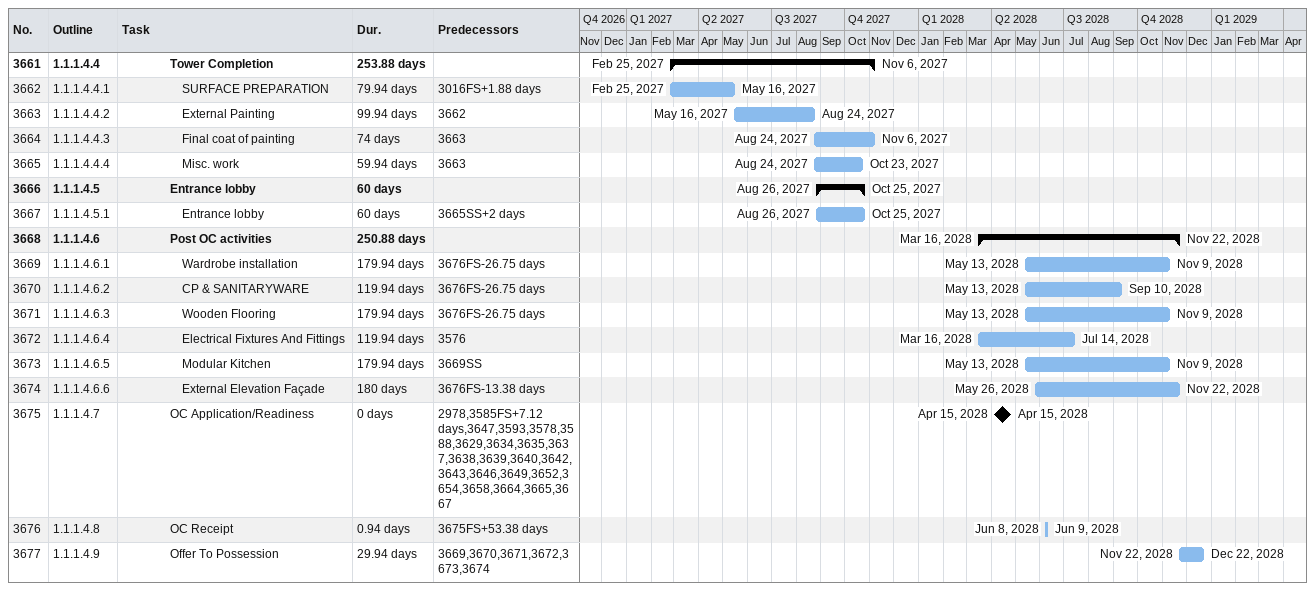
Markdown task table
| ID | WBS | Task | Duration | Start | Finish | Predecessors |
|---|---|---|---|---|---|---|
| 3661 | 1.1.1.4.4 | **Tower Completion** | 253.88d | 2027-02-25 | 2027-11-06 |  |
| 3662 | 1.1.1.4.4.1 | SURFACE PREPARATION | 79.94d | 2027-02-25 | 2027-05-16 | 3016FS+1.88d |
| 3663 | 1.1.1.4.4.2 | External Painting | 99.94d | 2027-05-16 | 2027-08-24 | 3662 |
| 3664 | 1.1.1.4.4.3 | Final coat of painting | 74d | 2027-08-24 | 2027-11-06 | 3663 |
| 3665 | 1.1.1.4.4.4 | Misc. work | 59.94d | 2027-08-24 | 2027-10-23 | 3663 |
| 3666 | 1.1.1.4.5 | **Entrance lobby** | 60d | 2027-08-26 | 2027-10-25 |  |
| 3667 | 1.1.1.4.5.1 | Entrance lobby | 60d | 2027-08-26 | 2027-10-25 | 3665SS+2d |
| 3668 | 1.1.1.4.6 | **Post OC activities** | 250.88d | 2028-03-16 | 2028-11-22 |  |
| 3669 | 1.1.1.4.6.1 | Wardrobe installation | 179.94d | 2028-05-13 | 2028-11-09 | 3676FS-26.75d |
| 3670 | 1.1.1.4.6.2 | CP & SANITARYWARE | 119.94d | 2028-05-13 | 2028-09-10 | 3676FS-26.75d |
| 3671 | 1.1.1.4.6.3 | Wooden Flooring | 179.94d | 2028-05-13 | 2028-11-09 | 3676FS-26.75d |
| 3672 | 1.1.1.4.6.4 | Electrical Fixtures And Fittings | 119.94d | 2028-03-16 | 2028-07-14 | 3576 |
| 3673 | 1.1.1.4.6.5 | Modular Kitchen | 179.94d | 2028-05-13 | 2028-11-09 | 3669SS |
| 3674 | 1.1.1.4.6.6 | External Elevation Façade | 180d | 2028-05-26 | 2028-11-22 | 3676FS-13.38d |
| 3675 | 1.1.1.4.7 | OC Application/Readiness | 0d | 2028-04-15 | 2028-04-15 | 2978, 3585FS+7.12d, 3647, 3593, 3578, 3588, 3629, 3634, 3635, 3637, 3638, 3639, 3640, 3642, 3643, 3646, 3649, 3652, 3654, 3658, 3664, 3665, 3667 |
| 3676 | 1.1.1.4.8 | OC Receipt | 0.94d | 2028-06-08 | 2028-06-09 | 3675FS+53.38d |
| 3677 | 1.1.1.4.9 | Offer To Possession | 29.94d | 2028-11-22 | 2028-12-22 | 3669, 3670, 3671, 3672, 3673, 3674 |
